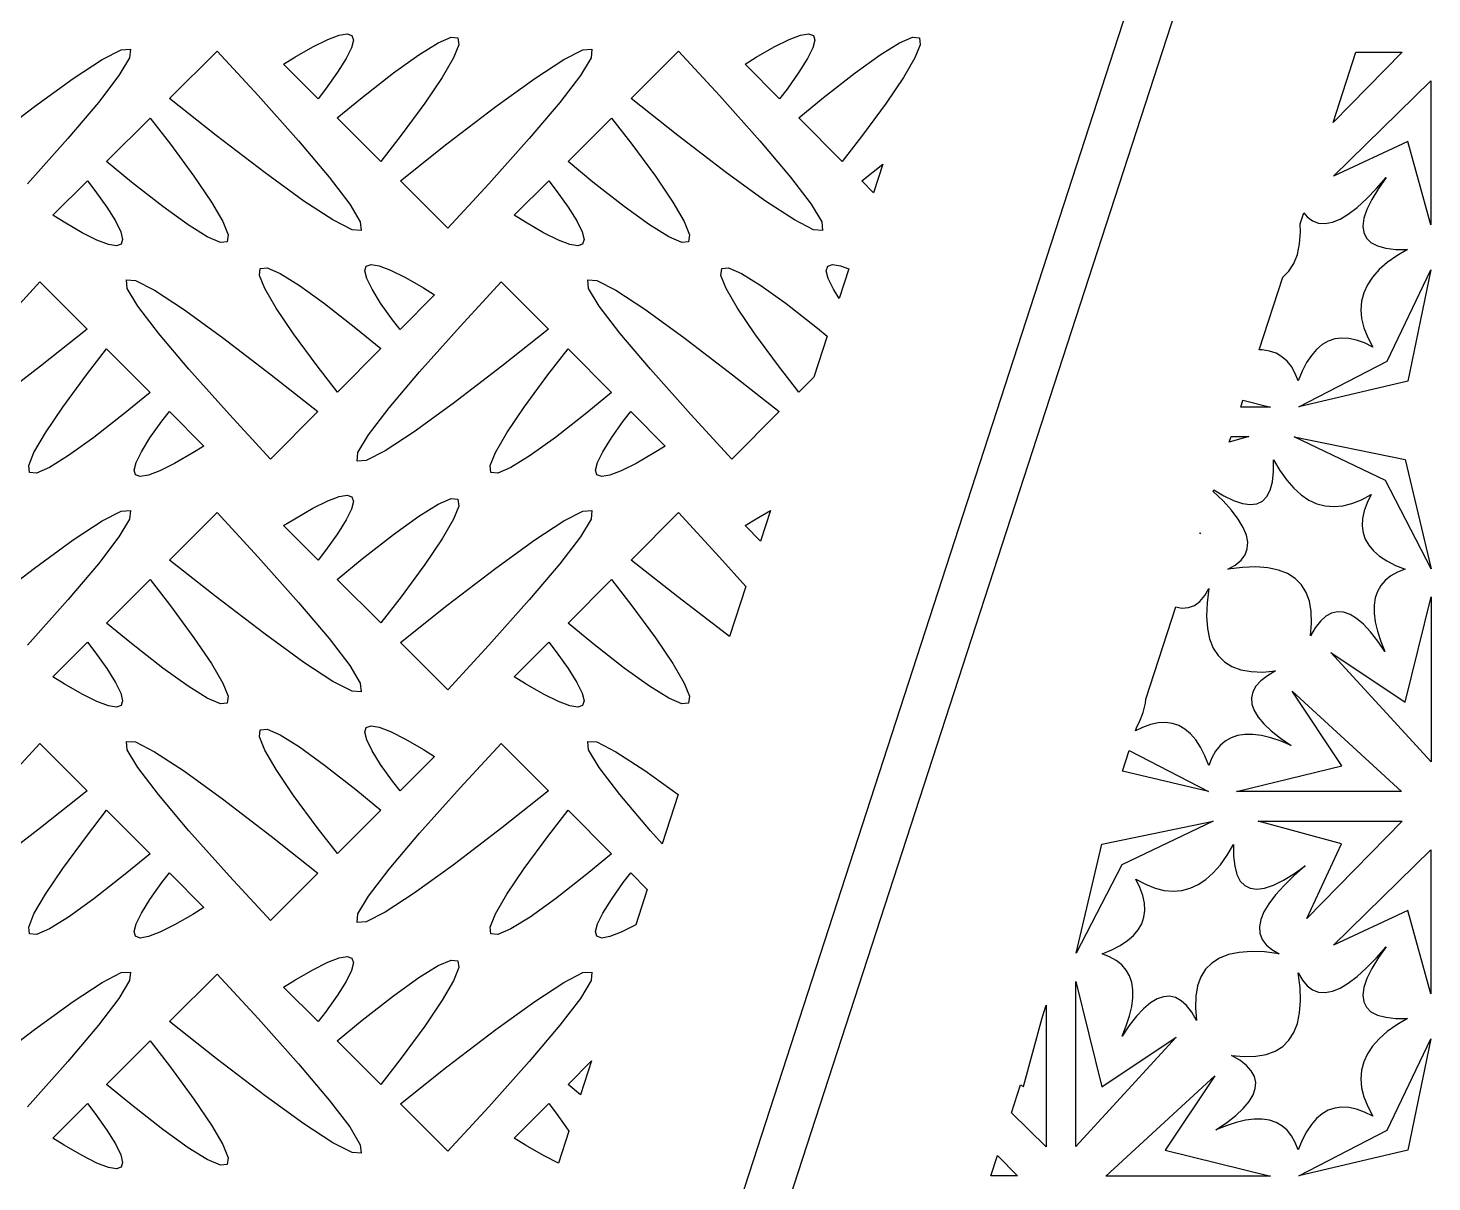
# Model space of a CAD drawing. Header units: metres. Extents: x 20 to 1108, y 20 to 485.
# Drawn here: x 862.5 to 953.8, y 354.4 to 429.4 of the extents above; entities that cross this region are included whole.
import ezdxf

# ---------------------------------------------------------------- set-up
doc = ezdxf.new("R2010")
doc.units = ezdxf.units.M

msp = doc.modelspace()

# ---------------------------------------------------------------- linework, layer by layer
for p, q in [((876.544, 253.826), (951.544, 484.652)), ((954.698, 484.652), (879.698, 253.826)), ((882.744, 428.96), (883.269, 429.048)), ((883.269, 429.048), (883.578, 428.94)), ((912.744, 428.96), (913.269, 429.048)), ((913.269, 429.048), (913.578, 428.94)), ((879.857, 427.517), (881.038, 428.194)), ((881.038, 428.194), (882, 428.676)), ((882, 428.676), (882.744, 428.96)), ((883.546, 428.134), (883.203, 427.434)), ((883.67, 428.635), (883.546, 428.134)), ((883.578, 428.94), (883.67, 428.635)), ((887.929, 427.684), (889.175, 428.459)), ((889.175, 428.459), (890.021, 428.825)), ((890.021, 428.825), (890.471, 428.782)), ((890.524, 428.334), (890.183, 427.476)), ((890.471, 428.782), (890.524, 428.334)), ((909.857, 427.517), (911.038, 428.194)), ((911.038, 428.194), (912, 428.676)), ((912, 428.676), (912.744, 428.96)), ((913.546, 428.134), (913.203, 427.434)), ((913.67, 428.635), (913.546, 428.134)), ((913.578, 428.94), (913.67, 428.635)), ((917.929, 427.684), (919.175, 428.459)), ((919.175, 428.459), (920.021, 428.825)), ((920.021, 428.825), (920.471, 428.782)), ((920.524, 428.334), (920.183, 427.476)), ((920.471, 428.782), (920.524, 428.334)), ((865.459, 426.136), (867.344, 427.368)), ((867.344, 427.368), (868.582, 428.004)), ((869.123, 427.488), (868.43, 426.334)), ((868.582, 428.004), (869.173, 428.042)), ((869.173, 428.042), (869.123, 427.488)), ((871.725, 424.829), (874.808, 427.911)), ((874.808, 427.911), (877.478, 425.02)), ((879.136, 427.065), (879.857, 427.517)), ((883.203, 427.434), (882.644, 426.538)), ((886.286, 426.499), (887.929, 427.684)), ((890.183, 427.476), (889.444, 426.208)), ((895.459, 426.136), (897.344, 427.368)), ((897.344, 427.368), (898.582, 428.004)), ((899.123, 427.488), (898.43, 426.334)), ((898.582, 428.004), (899.173, 428.042)), ((899.173, 428.042), (899.123, 427.488)), ((901.725, 424.829), (904.808, 427.911)), ((904.808, 427.911), (907.478, 425.02)), ((909.136, 427.065), (909.857, 427.517)), ((913.203, 427.434), (912.644, 426.538)), ((916.286, 426.499), (917.929, 427.684)), ((920.183, 427.476), (919.444, 426.208)), ((951.856, 427.853), (947.374, 423.277)), ((947.374, 423.277), (948.86, 427.853)), ((948.86, 427.853), (951.856, 427.853)), ((868.43, 426.334), (867.091, 424.582)), ((881.383, 424.818), (879.136, 427.065)), ((882.644, 426.538), (881.866, 425.444)), ((884.247, 424.905), (886.286, 426.499)), ((898.43, 426.334), (897.091, 424.582)), ((911.383, 424.818), (909.136, 427.065)), ((912.644, 426.538), (911.866, 425.444)), ((914.247, 424.905), (916.286, 426.499)), ((862.93, 424.306), (865.459, 426.136)), ((881.866, 425.444), (881.383, 424.818)), ((889.444, 426.208), (888.308, 424.53)), ((892.93, 424.306), (895.459, 426.136)), ((911.866, 425.444), (911.383, 424.818)), ((919.444, 426.208), (918.308, 424.53)), ((947.396, 419.783), (953.724, 425.984)), ((953.724, 425.984), (953.724, 416.623)), ((867.091, 424.582), (865.106, 422.233)), ((874.757, 422.427), (871.725, 424.829)), ((877.478, 425.02), (880.106, 422.072)), ((882.627, 423.574), (884.247, 424.905)), ((888.308, 424.53), (886.774, 422.444)), ((897.091, 424.582), (895.106, 422.233)), ((904.757, 422.427), (901.725, 424.829)), ((907.478, 425.02), (910.106, 422.072)), ((912.627, 423.574), (914.247, 424.905)), ((918.308, 424.53), (916.774, 422.444)), ((859.757, 421.878), (862.93, 424.306)), ((867.626, 420.731), (870.458, 423.563)), ((870.458, 423.563), (871.774, 421.861)), ((885.458, 420.742), (882.627, 423.574)), ((889.757, 421.878), (892.93, 424.306)), ((897.626, 420.731), (900.458, 423.563)), ((900.458, 423.563), (901.774, 421.861)), ((915.458, 420.742), (912.627, 423.574)), ((865.106, 422.233), (862.478, 419.285)), ((871.774, 421.861), (873.308, 419.775)), ((877.93, 420), (874.757, 422.427)), ((880.106, 422.072), (882.091, 419.723)), ((886.774, 422.444), (885.458, 420.742)), ((886.725, 419.476), (889.757, 421.878)), ((895.106, 422.233), (892.478, 419.285)), ((901.774, 421.861), (903.308, 419.775)), ((907.93, 420), (904.757, 422.427)), ((910.106, 422.072), (912.091, 419.723)), ((916.774, 422.444), (915.458, 420.742)), ((952.24, 422.044), (947.396, 419.783)), ((953.724, 416.623), (952.24, 422.044)), ((869.247, 419.4), (867.626, 420.731)), ((880.459, 418.17), (877.93, 420)), ((899.247, 419.4), (897.626, 420.731)), ((910.459, 418.17), (907.93, 420)), ((916.725, 419.476), (918.104, 420.569)), ((918.104, 420.569), (917.498, 418.702)), ((864.136, 417.24), (866.383, 419.487)), ((866.383, 419.487), (866.866, 418.861)), ((871.286, 417.806), (869.247, 419.4)), ((873.308, 419.775), (874.444, 418.097)), ((882.091, 419.723), (883.43, 417.971)), ((889.808, 416.394), (886.725, 419.476)), ((892.478, 419.285), (889.808, 416.394)), ((894.136, 417.24), (896.383, 419.487)), ((896.383, 419.487), (896.866, 418.861)), ((901.286, 417.806), (899.247, 419.4)), ((903.308, 419.775), (904.444, 418.097)), ((912.091, 419.723), (913.43, 417.971)), ((917.498, 418.702), (916.725, 419.476)), ((949.545, 418.308), (950.192, 418.977)), ((950.314, 418.983), (949.88, 418.267)), ((950.192, 418.977), (950.815, 419.692)), ((950.815, 419.692), (950.314, 418.983)), ((866.866, 418.861), (867.644, 417.767)), ((874.444, 418.097), (875.183, 416.828)), ((882.344, 416.937), (880.459, 418.17)), ((896.866, 418.861), (897.644, 417.767)), ((904.444, 418.097), (905.183, 416.828)), ((912.344, 416.937), (910.459, 418.17)), ((948.935, 417.753), (949.545, 418.308)), ((949.88, 418.267), (949.567, 417.622)), ((864.857, 416.788), (864.136, 417.24)), ((867.644, 417.767), (868.203, 416.871)), ((872.929, 416.622), (871.286, 417.806)), ((883.43, 417.971), (884.123, 416.817)), ((894.857, 416.788), (894.136, 417.24)), ((897.644, 417.767), (898.203, 416.871)), ((902.929, 416.622), (901.286, 417.806)), ((913.43, 417.971), (914.123, 416.817)), ((945.234, 416.693), (945.466, 417.404)), ((945.466, 417.404), (945.688, 417.14)), ((945.688, 417.14), (946.04, 416.877)), ((947.822, 416.996), (948.359, 417.317)), ((948.359, 417.317), (948.935, 417.753)), ((949.567, 417.622), (949.377, 417.049)), ((866.038, 416.111), (864.857, 416.788)), ((868.203, 416.871), (868.546, 416.171)), ((874.175, 415.846), (872.929, 416.622)), ((875.183, 416.828), (875.524, 415.971)), ((883.582, 416.301), (882.344, 416.937)), ((884.173, 416.263), (883.582, 416.301)), ((884.123, 416.817), (884.173, 416.263)), ((896.038, 416.111), (894.857, 416.788)), ((898.203, 416.871), (898.546, 416.171)), ((904.175, 415.846), (902.929, 416.622)), ((905.183, 416.828), (905.524, 415.971)), ((913.582, 416.301), (912.344, 416.937)), ((914.173, 416.263), (913.582, 416.301)), ((914.123, 416.817), (914.173, 416.263)), ((945.252, 416.168), (945.234, 416.693)), ((946.04, 416.877), (946.431, 416.733)), ((946.431, 416.733), (946.857, 416.703)), ((946.857, 416.703), (947.322, 416.791)), ((947.322, 416.791), (947.822, 416.996)), ((949.377, 417.049), (949.307, 416.545)), ((949.307, 416.545), (949.36, 416.113)), ((867, 415.629), (866.038, 416.111)), ((867.744, 415.345), (867, 415.629)), ((868.269, 415.257), (867.744, 415.345)), ((868.578, 415.365), (868.269, 415.257)), ((868.546, 416.171), (868.67, 415.67)), ((868.67, 415.67), (868.578, 415.365)), ((875.021, 415.48), (874.175, 415.846)), ((875.471, 415.523), (875.021, 415.48)), ((875.524, 415.971), (875.471, 415.523)), ((897, 415.629), (896.038, 416.111)), ((897.744, 415.345), (897, 415.629)), ((898.269, 415.257), (897.744, 415.345)), ((898.578, 415.365), (898.269, 415.257)), ((898.546, 416.171), (898.67, 415.67)), ((898.67, 415.67), (898.578, 415.365)), ((905.021, 415.48), (904.175, 415.846)), ((905.471, 415.523), (905.021, 415.48)), ((905.524, 415.971), (905.471, 415.523)), ((945.052, 414.702), (945.196, 415.388)), ((945.196, 415.388), (945.252, 416.168)), ((949.36, 416.113), (949.535, 415.752)), ((949.535, 415.752), (949.832, 415.464)), ((949.832, 415.464), (950.252, 415.246)), ((944.82, 414.11), (945.052, 414.702)), ((950.252, 415.246), (950.791, 415.102)), ((950.791, 415.102), (951.453, 415.026)), ((951.515, 414.611), (950.892, 414.169)), ((951.453, 415.026), (952.218, 415.023)), ((952.218, 415.023), (951.515, 414.611)), ((877.563, 413.334), (877.617, 413.782)), ((877.617, 413.782), (878.066, 413.825)), ((878.066, 413.825), (878.913, 413.459)), ((884.418, 413.635), (884.51, 413.94)), ((884.542, 413.134), (884.418, 413.635)), ((884.51, 413.94), (884.818, 414.048)), ((884.818, 414.048), (885.344, 413.96)), ((885.344, 413.96), (886.088, 413.676)), ((886.088, 413.676), (887.05, 413.194)), ((907.563, 413.334), (907.617, 413.782)), ((907.617, 413.782), (908.066, 413.825)), ((908.066, 413.825), (908.913, 413.459)), ((914.418, 413.635), (914.51, 413.94)), ((914.542, 413.134), (914.418, 413.635)), ((914.51, 413.94), (914.818, 414.048)), ((914.818, 414.048), (915.344, 413.96)), ((915.89, 413.752), (915.264, 411.826)), ((915.344, 413.96), (915.89, 413.752)), ((944.107, 413.224), (944.501, 413.613)), ((944.501, 413.613), (944.82, 414.11)), ((950.364, 413.709), (949.933, 413.229)), ((950.892, 414.169), (950.364, 413.709)), ((950.878, 407.754), (953.717, 413.693)), ((953.717, 413.693), (952.233, 406.464)), ((860.609, 410.02), (863.28, 412.911)), ((863.28, 412.911), (866.363, 409.829)), ((868.965, 412.488), (868.915, 413.042)), ((868.915, 413.042), (869.506, 413.004)), ((869.506, 413.004), (870.744, 412.368)), ((877.905, 412.477), (877.563, 413.334)), ((878.913, 413.459), (880.159, 412.683)), ((880.159, 412.683), (881.802, 411.499)), ((884.885, 412.434), (884.542, 413.134)), ((887.05, 413.194), (888.23, 412.517)), ((890.609, 410.02), (893.28, 412.911)), ((893.28, 412.911), (896.363, 409.829)), ((898.965, 412.488), (898.915, 413.042)), ((898.915, 413.042), (899.506, 413.004)), ((899.506, 413.004), (900.744, 412.368)), ((907.905, 412.477), (907.563, 413.334)), ((908.913, 413.459), (910.159, 412.683)), ((910.159, 412.683), (911.802, 411.499)), ((914.885, 412.434), (914.542, 413.134)), ((942.567, 408.485), (944.107, 413.224)), ((949.598, 412.727), (949.36, 412.205)), ((949.933, 413.229), (949.598, 412.727)), ((869.658, 411.334), (868.965, 412.488)), ((870.744, 412.368), (872.629, 411.135)), ((878.644, 411.208), (877.905, 412.477)), ((885.444, 411.538), (884.885, 412.434)), ((888.952, 412.065), (886.705, 409.818)), ((888.23, 412.517), (888.952, 412.065)), ((899.658, 411.334), (898.965, 412.488)), ((900.744, 412.368), (902.629, 411.135)), ((908.644, 411.208), (907.905, 412.477)), ((915.264, 411.826), (914.885, 412.434)), ((949.22, 411.665), (949.175, 411.105)), ((949.36, 412.205), (949.22, 411.665)), ((870.997, 409.582), (869.658, 411.334)), ((872.629, 411.135), (875.158, 409.305)), ((879.78, 409.53), (878.644, 411.208)), ((881.802, 411.499), (883.841, 409.905)), ((886.222, 410.444), (885.444, 411.538)), ((900.997, 409.582), (899.658, 411.334)), ((902.629, 411.135), (905.158, 409.305)), ((909.78, 409.53), (908.644, 411.208)), ((911.802, 411.499), (913.841, 409.905)), ((949.175, 411.105), (949.227, 410.525)), ((883.841, 409.905), (885.462, 408.574)), ((886.705, 409.818), (886.222, 410.444)), ((887.981, 407.072), (890.609, 410.02)), ((913.841, 409.905), (914.472, 409.388)), ((949.227, 410.525), (949.375, 409.924)), ((949.375, 409.924), (949.619, 409.305)), ((866.363, 409.829), (863.331, 407.427)), ((872.981, 407.233), (870.997, 409.582)), ((875.158, 409.305), (878.331, 406.878)), ((881.313, 407.444), (879.78, 409.53)), ((896.363, 409.829), (893.331, 407.427)), ((902.981, 407.233), (900.997, 409.582)), ((905.158, 409.305), (908.331, 406.878)), ((911.313, 407.444), (909.78, 409.53)), ((914.472, 409.388), (913.603, 406.716)), ((947.059, 409.062), (946.665, 408.835)), ((947.478, 409.203), (947.059, 409.062)), ((947.925, 409.263), (947.478, 409.203)), ((948.397, 409.241), (947.925, 409.263)), ((948.894, 409.133), (948.397, 409.241)), ((949.419, 408.944), (948.894, 409.133)), ((949.953, 408.678), (949.419, 408.944)), ((949.619, 409.305), (949.953, 408.678)), ((866.313, 406.861), (867.63, 408.563)), ((867.63, 408.563), (870.461, 405.731)), ((885.462, 408.574), (882.63, 405.742)), ((896.313, 406.861), (897.63, 408.563)), ((897.63, 408.563), (900.461, 405.731)), ((942.761, 408.485), (942.567, 408.485)), ((943.232, 408.412), (942.761, 408.485)), ((943.66, 408.269), (943.232, 408.412)), ((944.041, 408.05), (943.66, 408.269)), ((944.376, 407.762), (944.041, 408.05)), ((945.958, 408.134), (945.644, 407.661)), ((946.298, 408.526), (945.958, 408.134)), ((946.665, 408.835), (946.298, 408.526)), ((863.331, 407.427), (860.158, 404.999)), ((875.609, 404.285), (872.981, 407.233)), ((882.63, 405.742), (881.313, 407.444)), ((893.331, 407.427), (890.158, 404.999)), ((905.609, 404.285), (902.981, 407.233)), ((912.63, 405.742), (911.313, 407.444)), ((944.664, 407.401), (944.376, 407.762)), ((944.906, 406.967), (944.664, 407.401)), ((945.356, 407.103), (945.098, 406.475)), ((945.136, 404.787), (950.878, 407.754)), ((945.644, 407.661), (945.356, 407.103)), ((864.78, 404.775), (866.313, 406.861)), ((878.331, 406.878), (881.363, 404.476)), ((885.998, 404.724), (887.981, 407.072)), ((894.78, 404.775), (896.313, 406.861)), ((908.331, 406.878), (911.363, 404.476)), ((913.603, 406.716), (912.63, 405.742)), ((945.098, 406.475), (944.906, 406.967)), ((952.233, 406.464), (945.136, 404.787)), ((870.461, 405.731), (868.841, 404.4)), ((900.461, 405.731), (898.841, 404.4)), ((863.644, 403.098), (864.78, 404.775)), ((868.841, 404.4), (866.802, 402.806)), ((871.222, 403.861), (871.705, 404.487)), ((871.705, 404.487), (873.952, 402.24)), ((881.363, 404.476), (878.28, 401.394)), ((884.658, 402.971), (885.998, 404.724)), ((890.158, 404.999), (887.629, 403.169)), ((893.644, 403.098), (894.78, 404.775)), ((898.841, 404.4), (896.802, 402.806)), ((901.222, 403.861), (901.705, 404.487)), ((901.705, 404.487), (903.952, 402.24)), ((911.363, 404.476), (908.28, 401.394)), ((941.363, 404.778), (941.506, 405.219)), ((943.303, 404.778), (941.363, 404.778)), ((941.506, 405.219), (943.303, 404.778)), ((870.444, 402.768), (871.222, 403.861)), ((878.28, 401.394), (875.609, 404.285)), ((900.444, 402.768), (901.222, 403.861)), ((908.28, 401.394), (905.609, 404.285)), ((862.905, 401.829), (863.644, 403.098)), ((866.802, 402.806), (865.159, 401.621)), ((869.885, 401.871), (870.444, 402.768)), ((883.965, 401.817), (884.658, 402.971)), ((887.629, 403.169), (885.744, 401.937)), ((892.905, 401.829), (893.644, 403.098)), ((896.802, 402.806), (895.159, 401.621)), ((899.885, 401.871), (900.444, 402.768)), ((941.901, 402.853), (940.624, 402.502)), ((940.624, 402.502), (940.737, 402.853)), ((940.737, 402.853), (941.901, 402.853)), ((950.77, 400.006), (944.833, 402.845)), ((944.833, 402.845), (952.06, 401.361)), ((862.563, 400.971), (862.905, 401.829)), ((865.159, 401.621), (863.913, 400.846)), ((869.542, 401.171), (869.885, 401.871)), ((873.23, 401.788), (872.05, 401.111)), ((873.952, 402.24), (873.23, 401.788)), ((883.915, 401.263), (883.965, 401.817)), ((885.744, 401.937), (884.506, 401.301)), ((892.563, 400.971), (892.905, 401.829)), ((895.159, 401.621), (893.913, 400.846)), ((899.542, 401.171), (899.885, 401.871)), ((903.23, 401.788), (902.05, 401.111)), ((903.952, 402.24), (903.23, 401.788)), ((862.617, 400.523), (862.563, 400.971)), ((863.913, 400.846), (863.066, 400.48)), ((869.418, 400.67), (869.542, 401.171)), ((872.05, 401.111), (871.088, 400.629)), ((884.506, 401.301), (883.915, 401.263)), ((892.617, 400.523), (892.563, 400.971)), ((893.913, 400.846), (893.066, 400.48)), ((899.418, 400.67), (899.542, 401.171)), ((902.05, 401.111), (901.088, 400.629)), ((943.499, 400.581), (943.502, 401.346)), ((943.502, 401.346), (943.913, 400.643)), ((952.06, 401.361), (953.737, 394.263)), ((863.066, 400.48), (862.617, 400.523)), ((869.51, 400.365), (869.418, 400.67)), ((869.818, 400.257), (869.51, 400.365)), ((870.344, 400.345), (869.818, 400.257)), ((871.088, 400.629), (870.344, 400.345)), ((893.066, 400.48), (892.617, 400.523)), ((899.51, 400.365), (899.418, 400.67)), ((899.818, 400.257), (899.51, 400.365)), ((900.344, 400.345), (899.818, 400.257)), ((901.088, 400.629), (900.344, 400.345)), ((943.278, 399.38), (943.424, 399.919)), ((943.424, 399.919), (943.499, 400.581)), ((943.913, 400.643), (944.356, 400.02)), ((944.356, 400.02), (944.815, 399.492)), ((953.737, 394.263), (950.77, 400.006)), ((882, 398.676), (882.744, 398.96)), ((882.744, 398.96), (883.269, 399.048)), ((883.269, 399.048), (883.578, 398.94)), ((883.578, 398.94), (883.67, 398.635)), ((939.58, 399.289), (939.615, 399.399)), ((940.218, 398.672), (939.58, 399.289)), ((939.615, 399.399), (940.258, 399.007)), ((940.258, 399.007), (940.902, 398.695)), ((942.772, 398.663), (943.061, 398.96)), ((943.061, 398.96), (943.278, 399.38)), ((944.815, 399.492), (945.297, 399.062)), ((945.297, 399.062), (945.798, 398.727)), ((949.22, 398.747), (949.846, 399.081)), ((949.846, 399.081), (949.58, 398.546)), ((867.344, 397.368), (868.582, 398.004)), ((868.582, 398.004), (869.173, 398.042)), ((869.173, 398.042), (869.123, 397.488)), ((879.857, 397.517), (881.038, 398.194)), ((881.038, 398.194), (882, 398.676)), ((883.546, 398.134), (883.203, 397.434)), ((883.67, 398.635), (883.546, 398.134)), ((887.929, 397.684), (889.175, 398.459)), ((889.175, 398.459), (890.021, 398.825)), ((890.021, 398.825), (890.471, 398.782)), ((890.524, 398.334), (890.183, 397.476)), ((890.471, 398.782), (890.524, 398.334)), ((897.344, 397.368), (898.582, 398.004)), ((898.582, 398.004), (899.173, 398.042)), ((899.173, 398.042), (899.123, 397.488)), ((909.857, 397.517), (910.788, 398.051)), ((910.788, 398.051), (910.141, 396.06)), ((940.771, 398.063), (940.218, 398.672)), ((941.208, 397.487), (940.771, 398.063)), ((940.902, 398.695), (941.476, 398.504)), ((941.476, 398.504), (941.98, 398.435)), ((941.98, 398.435), (942.411, 398.488)), ((942.411, 398.488), (942.772, 398.663)), ((945.798, 398.727), (946.319, 398.488)), ((946.319, 398.488), (946.859, 398.348)), ((946.859, 398.348), (947.42, 398.302)), ((947.42, 398.302), (948, 398.355)), ((948, 398.355), (948.6, 398.503)), ((948.6, 398.503), (949.22, 398.747)), ((949.392, 398.023), (949.283, 397.525)), ((949.58, 398.546), (949.392, 398.023)), ((865.459, 396.136), (867.344, 397.368)), ((869.123, 397.488), (868.43, 396.334)), ((871.725, 394.829), (874.808, 397.911)), ((874.808, 397.911), (877.478, 395.02)), ((879.136, 397.065), (879.857, 397.517)), ((881.383, 394.818), (879.136, 397.065)), ((883.203, 397.434), (882.644, 396.538)), ((886.286, 396.499), (887.929, 397.684)), ((890.183, 397.476), (889.444, 396.208)), ((895.459, 396.136), (897.344, 397.368)), ((899.123, 397.488), (898.43, 396.334)), ((901.725, 394.829), (904.808, 397.911)), ((904.808, 397.911), (907.478, 395.02)), ((909.136, 397.065), (909.857, 397.517)), ((910.141, 396.06), (909.136, 397.065)), ((941.528, 396.95), (941.208, 397.487)), ((949.283, 397.525), (949.261, 397.053)), ((949.261, 397.053), (949.321, 396.607)), ((868.43, 396.334), (867.091, 394.582)), ((882.644, 396.538), (881.866, 395.444)), ((884.247, 394.905), (886.286, 396.499)), ((889.444, 396.208), (888.308, 394.53)), ((898.43, 396.334), (897.091, 394.582)), ((938.696, 396.569), (938.706, 396.601)), ((938.741, 396.524), (938.696, 396.569)), ((938.706, 396.601), (938.741, 396.524)), ((941.732, 396.45), (941.528, 396.95)), ((941.821, 395.985), (941.732, 396.45)), ((949.321, 396.607), (949.463, 396.188)), ((949.463, 396.188), (949.689, 395.793)), ((862.93, 394.306), (865.459, 396.136)), ((881.866, 395.444), (881.383, 394.818)), ((892.93, 394.306), (895.459, 396.136)), ((941.648, 395.168), (941.792, 395.56)), ((941.792, 395.56), (941.821, 395.985)), ((949.689, 395.793), (949.998, 395.426)), ((949.998, 395.426), (950.39, 395.086)), ((867.091, 394.582), (865.106, 392.233)), ((874.757, 392.427), (871.725, 394.829)), ((877.478, 395.02), (880.106, 392.072)), ((882.627, 393.574), (884.247, 394.905)), ((888.308, 394.53), (886.774, 392.444)), ((897.091, 394.582), (895.106, 392.233)), ((904.757, 392.427), (901.725, 394.829)), ((907.478, 395.02), (909.183, 393.11)), ((940.536, 394.234), (941.008, 394.5)), ((941.481, 394.351), (940.536, 394.234)), ((941.008, 394.5), (941.386, 394.816)), ((941.386, 394.816), (941.648, 395.168)), ((942.356, 394.38), (941.481, 394.351)), ((943.137, 394.324), (942.356, 394.38)), ((943.822, 394.179), (943.137, 394.324)), ((950.39, 395.086), (950.863, 394.772)), ((950.863, 394.772), (951.422, 394.484)), ((951.422, 394.484), (952.05, 394.226)), ((859.757, 391.878), (862.93, 394.306)), ((867.626, 390.731), (870.458, 393.563)), ((870.458, 393.563), (871.774, 391.861)), ((885.458, 390.742), (882.627, 393.574)), ((889.757, 391.878), (892.93, 394.306)), ((897.626, 390.731), (900.458, 393.563)), ((900.458, 393.563), (901.774, 391.861)), ((944.414, 393.948), (943.822, 394.179)), ((944.911, 393.629), (944.414, 393.948)), ((945.314, 393.223), (944.911, 393.629)), ((950.763, 393.503), (950.474, 393.168)), ((951.125, 393.792), (950.763, 393.503)), ((951.558, 394.034), (951.125, 393.792)), ((952.05, 394.226), (951.558, 394.034)), ((909.183, 393.11), (908.126, 389.859)), ((938.709, 392.14), (939.024, 392.517)), ((939.024, 392.517), (939.291, 392.987)), ((939.291, 392.987), (939.175, 392.045)), ((945.621, 392.729), (945.314, 393.223)), ((945.834, 392.147), (945.621, 392.729)), ((950.257, 392.788), (950.112, 392.361)), ((950.474, 393.168), (950.257, 392.788)), ((865.106, 392.233), (862.478, 389.285)), ((871.774, 391.861), (873.308, 389.775)), ((877.93, 390), (874.757, 392.427)), ((880.106, 392.072), (882.091, 389.723)), ((886.774, 392.444), (885.458, 390.742)), ((886.725, 389.476), (889.757, 391.878)), ((895.106, 392.233), (892.478, 389.285)), ((901.774, 391.861), (903.308, 389.775)), ((907.93, 390), (904.757, 392.427)), ((935.194, 385.791), (937.14, 391.779)), ((937.14, 391.779), (937.539, 391.703)), ((937.539, 391.703), (937.966, 391.733)), ((937.966, 391.733), (938.356, 391.877)), ((938.356, 391.877), (938.709, 392.14)), ((939.175, 392.045), (939.145, 391.169)), ((945.952, 391.477), (945.834, 392.147)), ((950.04, 391.888), (950.039, 391.37)), ((950.112, 392.361), (950.04, 391.888)), ((952.066, 385.585), (953.746, 392.432)), ((953.746, 392.432), (953.746, 381.712)), ((869.247, 389.4), (867.626, 390.731)), ((899.247, 389.4), (897.626, 390.731)), ((939.145, 391.169), (939.2, 390.388)), ((945.906, 389.9), (945.975, 390.719)), ((945.975, 390.719), (945.952, 391.477)), ((946.553, 390.861), (946.216, 390.428)), ((946.905, 391.179), (946.553, 390.861)), ((947.274, 391.382), (946.905, 391.179)), ((947.658, 391.469), (947.274, 391.382)), ((948.057, 391.44), (947.658, 391.469)), ((948.472, 391.295), (948.057, 391.44)), ((948.901, 391.035), (948.472, 391.295)), ((949.347, 390.659), (948.901, 391.035)), ((950.039, 391.37), (950.111, 390.805)), ((950.111, 390.805), (950.257, 390.195)), ((873.308, 389.775), (874.444, 388.097)), ((880.459, 388.17), (877.93, 390)), ((903.308, 389.775), (904.444, 388.097)), ((908.126, 389.859), (907.93, 390)), ((939.2, 390.388), (939.345, 389.702)), ((946.216, 390.428), (945.906, 389.9)), ((949.806, 390.169), (949.347, 390.659)), ((950.28, 389.563), (949.806, 390.169)), ((950.257, 390.195), (950.473, 389.539)), ((864.136, 387.24), (866.383, 389.487)), ((866.383, 389.487), (866.866, 388.861)), ((866.866, 388.861), (867.644, 387.767)), ((871.286, 387.806), (869.247, 389.4)), ((882.091, 389.723), (883.43, 387.971)), ((889.808, 386.394), (886.725, 389.476)), ((892.478, 389.285), (889.808, 386.394)), ((894.136, 387.24), (896.383, 389.487)), ((896.383, 389.487), (896.866, 388.861)), ((896.866, 388.861), (897.644, 387.767)), ((901.286, 387.806), (899.247, 389.4)), ((939.345, 389.702), (939.576, 389.11)), ((939.576, 389.11), (939.896, 388.613)), ((950.744, 388.879), (950.28, 389.563)), ((950.473, 389.539), (950.744, 388.879)), ((874.444, 388.097), (875.183, 386.828)), ((882.344, 386.937), (880.459, 388.17)), ((883.43, 387.971), (884.123, 386.817)), ((904.444, 388.097), (905.183, 386.828)), ((939.896, 388.613), (940.303, 388.21)), ((940.303, 388.21), (940.797, 387.903)), ((947.228, 388.812), (952.066, 385.585)), ((953.746, 381.712), (947.228, 388.812)), ((864.857, 386.788), (864.136, 387.24)), ((867.644, 387.767), (868.203, 386.871)), ((872.929, 386.622), (871.286, 387.806)), ((894.857, 386.788), (894.136, 387.24)), ((897.644, 387.767), (898.203, 386.871)), ((902.929, 386.622), (901.286, 387.806)), ((940.797, 387.903), (941.378, 387.692)), ((941.378, 387.692), (942.048, 387.573)), ((942.048, 387.573), (942.804, 387.549)), ((943.097, 387.31), (942.664, 386.973)), ((942.804, 387.549), (943.624, 387.618)), ((943.624, 387.618), (943.097, 387.31)), ((866.038, 386.111), (864.857, 386.788)), ((867, 385.629), (866.038, 386.111)), ((868.203, 386.871), (868.546, 386.171)), ((868.546, 386.171), (868.67, 385.67)), ((874.175, 385.846), (872.929, 386.622)), ((875.183, 386.828), (875.524, 385.971)), ((883.582, 386.301), (882.344, 386.937)), ((884.173, 386.263), (883.582, 386.301)), ((884.123, 386.817), (884.173, 386.263)), ((896.038, 386.111), (894.857, 386.788)), ((897, 385.629), (896.038, 386.111)), ((898.203, 386.871), (898.546, 386.171)), ((898.546, 386.171), (898.67, 385.67)), ((904.175, 385.846), (902.929, 386.622)), ((905.183, 386.828), (905.524, 385.971)), ((942.143, 386.25), (942.056, 385.866)), ((942.346, 386.619), (942.143, 386.25)), ((942.664, 386.973), (942.346, 386.619)), ((947.939, 381.457), (944.713, 386.297)), ((944.713, 386.297), (951.813, 379.778)), ((867.744, 385.345), (867, 385.629)), ((868.269, 385.257), (867.744, 385.345)), ((868.578, 385.365), (868.269, 385.257)), ((868.67, 385.67), (868.578, 385.365)), ((875.021, 385.48), (874.175, 385.846)), ((875.471, 385.523), (875.021, 385.48)), ((875.524, 385.971), (875.471, 385.523)), ((897.744, 385.345), (897, 385.629)), ((898.269, 385.257), (897.744, 385.345)), ((898.578, 385.365), (898.269, 385.257)), ((898.67, 385.67), (898.578, 385.365)), ((905.021, 385.48), (904.175, 385.846)), ((905.471, 385.523), (905.021, 385.48)), ((905.524, 385.971), (905.471, 385.523)), ((935.022, 384.924), (935.17, 385.525)), ((935.17, 385.525), (935.194, 385.791)), ((942.056, 385.866), (942.085, 385.467)), ((942.085, 385.467), (942.23, 385.052)), ((934.607, 383.986), (934.777, 384.304)), ((934.777, 384.304), (935.022, 384.924)), ((942.23, 385.052), (942.489, 384.623)), ((942.489, 384.623), (942.864, 384.179)), ((877.563, 383.334), (877.617, 383.782)), ((877.617, 383.782), (878.066, 383.824)), ((878.066, 383.824), (878.913, 383.458)), ((878.913, 383.458), (880.159, 382.684)), ((884.418, 383.636), (884.51, 383.94)), ((884.542, 383.135), (884.418, 383.636)), ((884.51, 383.94), (884.818, 384.049)), ((884.818, 384.049), (885.344, 383.96)), ((885.344, 383.96), (886.088, 383.677)), ((886.088, 383.677), (887.05, 383.194)), ((934.52, 383.716), (934.607, 383.986)), ((934.979, 383.944), (934.52, 383.716)), ((935.504, 384.133), (934.979, 383.944)), ((936, 384.241), (935.504, 384.133)), ((936.472, 384.263), (936, 384.241)), ((936.919, 384.203), (936.472, 384.263)), ((937.338, 384.062), (936.919, 384.203)), ((937.731, 383.835), (937.338, 384.062)), ((938.099, 383.526), (937.731, 383.835)), ((938.439, 383.134), (938.099, 383.526)), ((941.164, 383.413), (940.736, 383.269)), ((941.637, 383.485), (941.164, 383.413)), ((942.154, 383.485), (941.637, 383.485)), ((942.72, 383.412), (942.154, 383.485)), ((943.33, 383.269), (942.72, 383.412)), ((942.864, 384.179), (943.355, 383.719)), ((943.355, 383.719), (943.962, 383.244)), ((860.609, 380.02), (863.28, 382.911)), ((863.28, 382.911), (866.363, 379.829)), ((868.965, 382.488), (868.915, 383.042)), ((868.915, 383.042), (869.506, 383.003)), ((869.658, 381.334), (868.965, 382.488)), ((869.506, 383.003), (870.744, 382.368)), ((877.905, 382.477), (877.563, 383.334)), ((878.644, 381.207), (877.905, 382.477)), ((880.159, 382.684), (881.802, 381.498)), ((884.885, 382.435), (884.542, 383.135)), ((887.05, 383.194), (888.23, 382.517)), ((888.23, 382.517), (888.952, 382.065)), ((890.609, 380.02), (893.28, 382.911)), ((893.28, 382.911), (896.363, 379.829)), ((898.965, 382.488), (898.915, 383.042)), ((898.915, 383.042), (899.506, 383.003)), ((899.658, 381.334), (898.965, 382.488)), ((899.506, 383.003), (900.744, 382.368)), ((933.672, 381.109), (934.108, 382.45)), ((934.108, 382.45), (939.261, 379.787)), ((938.754, 382.66), (938.439, 383.134)), ((939.041, 382.102), (938.754, 382.66)), ((940.021, 382.762), (939.733, 382.401)), ((940.356, 383.05), (940.021, 382.762)), ((940.736, 383.269), (940.356, 383.05)), ((943.985, 383.051), (943.33, 383.269)), ((943.962, 383.244), (944.645, 382.78)), ((944.645, 382.78), (943.985, 383.051)), ((870.744, 382.368), (872.629, 381.136)), ((885.444, 381.537), (884.885, 382.435)), ((886.222, 380.444), (885.444, 381.537)), ((888.952, 382.065), (886.705, 379.818)), ((900.744, 382.368), (902.629, 381.136)), ((939.299, 381.475), (939.041, 382.102)), ((939.49, 381.968), (939.299, 381.475)), ((939.733, 382.401), (939.49, 381.968)), ((870.997, 379.581), (869.658, 381.334)), ((872.629, 381.136), (875.158, 379.305)), ((879.78, 379.53), (878.644, 381.207)), ((881.802, 381.498), (883.841, 379.905)), ((900.997, 379.581), (899.658, 381.334)), ((902.629, 381.136), (904.785, 379.575)), ((939.261, 379.787), (933.672, 381.109)), ((941.094, 379.778), (947.939, 381.457)), ((866.363, 379.829), (863.331, 377.428)), ((883.841, 379.905), (885.462, 378.574)), ((886.705, 379.818), (886.222, 380.444)), ((887.981, 377.072), (890.609, 380.02)), ((896.363, 379.829), (893.331, 377.428)), ((951.813, 379.778), (941.094, 379.778)), ((872.981, 377.233), (870.997, 379.581)), ((875.158, 379.305), (878.331, 376.877)), ((881.313, 377.444), (879.78, 379.53)), ((902.981, 377.233), (900.997, 379.581)), ((904.785, 379.575), (903.745, 376.375)), ((866.313, 376.861), (867.63, 378.563)), ((867.63, 378.563), (870.461, 375.732)), ((885.462, 378.574), (882.63, 375.742)), ((896.313, 376.861), (897.63, 378.563)), ((897.63, 378.563), (900.461, 375.732)), ((863.331, 377.428), (860.158, 374.999)), ((875.609, 374.285), (872.981, 377.233)), ((882.63, 375.742), (881.313, 377.444)), ((885.998, 374.724), (887.981, 377.072)), ((893.331, 377.428), (890.158, 374.999)), ((903.745, 376.375), (902.981, 377.233)), ((932.337, 376.361), (939.564, 377.845)), ((939.564, 377.845), (933.627, 375.006)), ((947.916, 376.368), (942.495, 377.853)), ((942.495, 377.853), (951.856, 377.853)), ((951.856, 377.853), (945.655, 371.524)), ((864.78, 374.775), (866.313, 376.861)), ((878.331, 376.877), (881.363, 374.476)), ((894.78, 374.775), (896.313, 376.861)), ((930.659, 369.263), (932.337, 376.361)), ((940.482, 375.642), (940.895, 376.346)), ((940.895, 376.346), (940.898, 375.582)), ((945.655, 371.524), (947.916, 376.368)), ((870.461, 375.732), (868.841, 374.4)), ((900.461, 375.732), (898.841, 374.4)), ((940.041, 375.02), (940.482, 375.642)), ((940.898, 375.582), (940.973, 374.92)), ((947.396, 369.783), (953.724, 375.984)), ((953.724, 375.984), (953.724, 366.623)), ((863.644, 373.099), (864.78, 374.775)), ((868.841, 374.4), (866.802, 372.807)), ((871.222, 373.861), (871.705, 374.487)), ((871.705, 374.487), (873.952, 372.24)), ((878.28, 371.394), (875.609, 374.285)), ((881.363, 374.476), (878.28, 371.394)), ((884.658, 372.971), (885.998, 374.724)), ((890.158, 374.999), (887.629, 373.169)), ((893.644, 373.099), (894.78, 374.775)), ((898.841, 374.4), (896.802, 372.807)), ((901.222, 373.861), (901.705, 374.487)), ((901.705, 374.487), (902.782, 373.41)), ((933.627, 375.006), (930.659, 369.263)), ((939.1, 374.062), (939.581, 374.491)), ((939.581, 374.491), (940.041, 375.02)), ((940.973, 374.92), (941.118, 374.38)), ((941.118, 374.38), (941.336, 373.96)), ((944.139, 374.007), (944.854, 374.442)), ((944.85, 374.321), (944.18, 373.673)), ((945.562, 374.943), (944.85, 374.321)), ((944.854, 374.442), (945.562, 374.943)), ((870.444, 372.768), (871.222, 373.861)), ((900.444, 372.768), (901.222, 373.861)), ((902.782, 373.41), (902.031, 371.102)), ((934.816, 373.546), (934.551, 374.081)), ((934.551, 374.081), (935.176, 373.747)), ((935.005, 373.022), (934.816, 373.546)), ((935.176, 373.747), (935.797, 373.503)), ((935.797, 373.503), (936.397, 373.355)), ((936.397, 373.355), (936.977, 373.302)), ((936.977, 373.302), (937.537, 373.348)), ((937.537, 373.348), (938.078, 373.488)), ((938.078, 373.488), (938.599, 373.727)), ((938.599, 373.727), (939.1, 374.062)), ((941.336, 373.96), (941.625, 373.663)), ((941.625, 373.663), (941.985, 373.488)), ((941.985, 373.488), (942.417, 373.435)), ((942.417, 373.435), (942.92, 373.504)), ((942.92, 373.504), (943.494, 373.695)), ((943.494, 373.695), (944.139, 374.007)), ((944.18, 373.673), (943.626, 373.063)), ((862.905, 371.829), (863.644, 373.099)), ((866.802, 372.807), (865.159, 371.621)), ((869.885, 371.87), (870.444, 372.768)), ((883.965, 371.817), (884.658, 372.971)), ((887.629, 373.169), (885.744, 371.937)), ((892.905, 371.829), (893.644, 373.099)), ((896.802, 372.807), (895.159, 371.621)), ((899.885, 371.87), (900.444, 372.768)), ((935.113, 372.525), (935.005, 373.022)), ((935.136, 372.053), (935.113, 372.525)), ((943.189, 372.488), (942.868, 371.95)), ((943.626, 373.063), (943.189, 372.488)), ((862.563, 370.971), (862.905, 371.829)), ((865.159, 371.621), (863.913, 370.847)), ((869.542, 371.171), (869.885, 371.87)), ((873.23, 371.788), (872.05, 371.111)), ((873.952, 372.24), (873.23, 371.788)), ((883.915, 371.263), (883.965, 371.817)), ((885.744, 371.937), (884.506, 371.302)), ((892.563, 370.971), (892.905, 371.829)), ((895.159, 371.621), (893.913, 370.847)), ((899.542, 371.171), (899.885, 371.87)), ((934.934, 371.188), (935.075, 371.607)), ((935.075, 371.607), (935.136, 372.053)), ((942.868, 371.95), (942.664, 371.45)), ((952.24, 372.044), (947.396, 369.783)), ((953.724, 366.623), (952.24, 372.044)), ((862.617, 370.523), (862.563, 370.971)), ((863.913, 370.847), (863.066, 370.481)), ((869.418, 370.669), (869.542, 371.171)), ((869.51, 370.365), (869.418, 370.669)), ((871.088, 370.628), (870.344, 370.345)), ((872.05, 371.111), (871.088, 370.628)), ((884.506, 371.302), (883.915, 371.263)), ((892.617, 370.523), (892.563, 370.971)), ((893.913, 370.847), (893.066, 370.481)), ((899.418, 370.669), (899.542, 371.171)), ((899.51, 370.365), (899.418, 370.669)), ((901.088, 370.628), (900.344, 370.345)), ((902.031, 371.102), (901.088, 370.628)), ((934.398, 370.426), (934.707, 370.793)), ((934.707, 370.793), (934.934, 371.188)), ((942.664, 371.45), (942.575, 370.985)), ((942.575, 370.985), (942.605, 370.56)), ((863.066, 370.481), (862.617, 370.523)), ((869.818, 370.256), (869.51, 370.365)), ((870.344, 370.345), (869.818, 370.256)), ((893.066, 370.481), (892.617, 370.523)), ((899.818, 370.256), (899.51, 370.365)), ((900.344, 370.345), (899.818, 370.256)), ((932.974, 369.484), (933.532, 369.772)), ((933.532, 369.772), (934.007, 370.086)), ((934.007, 370.086), (934.398, 370.426)), ((942.605, 370.56), (942.749, 370.168)), ((942.749, 370.168), (943.011, 369.816)), ((943.011, 369.816), (943.389, 369.5)), ((950.192, 368.977), (950.815, 369.692)), ((950.815, 369.692), (950.314, 368.983)), ((882, 368.677), (882.744, 368.96)), ((882.744, 368.96), (883.269, 369.049)), ((883.269, 369.049), (883.578, 368.94)), ((883.578, 368.94), (883.67, 368.636)), ((889.175, 368.458), (890.021, 368.824)), ((890.021, 368.824), (890.471, 368.782)), ((890.471, 368.782), (890.524, 368.334)), ((932.347, 369.226), (932.974, 369.484)), ((932.84, 369.034), (932.347, 369.226)), ((933.273, 368.791), (932.84, 369.034)), ((933.634, 368.503), (933.273, 368.791)), ((939.982, 368.948), (939.485, 368.629)), ((940.575, 369.179), (939.982, 368.948)), ((941.261, 369.324), (940.575, 369.179)), ((942.041, 369.38), (941.261, 369.324)), ((942.917, 369.351), (942.041, 369.38)), ((943.859, 369.234), (942.917, 369.351)), ((943.389, 369.5), (943.859, 369.234)), ((949.545, 368.308), (950.192, 368.977)), ((950.314, 368.983), (949.88, 368.267)), ((867.344, 367.368), (868.582, 368.003)), ((868.582, 368.003), (869.173, 368.042)), ((869.173, 368.042), (869.123, 367.488)), ((871.725, 364.829), (874.808, 367.911)), ((874.808, 367.911), (877.478, 365.02)), ((879.857, 367.517), (881.038, 368.194)), ((881.038, 368.194), (882, 368.677)), ((883.546, 368.135), (883.203, 367.435)), ((883.67, 368.636), (883.546, 368.135)), ((887.929, 367.684), (889.175, 368.458)), ((890.524, 368.334), (890.183, 367.476)), ((897.344, 367.368), (898.582, 368.003)), ((898.582, 368.003), (899.173, 368.042)), ((899.173, 368.042), (899.123, 367.488)), ((933.923, 368.168), (933.634, 368.503)), ((934.14, 367.788), (933.923, 368.168)), ((939.082, 368.223), (938.775, 367.729)), ((939.485, 368.629), (939.082, 368.223)), ((945.222, 367.044), (945.106, 367.988)), ((945.106, 367.988), (945.372, 367.517)), ((948.935, 367.753), (949.545, 368.308)), ((949.88, 368.267), (949.567, 367.622)), ((865.459, 366.136), (867.344, 367.368)), ((869.123, 367.488), (868.43, 366.334)), ((879.136, 367.065), (879.857, 367.517)), ((881.383, 364.818), (879.136, 367.065)), ((883.203, 367.435), (882.644, 366.537)), ((886.286, 366.498), (887.929, 367.684)), ((890.183, 367.476), (889.444, 366.207)), ((895.459, 366.136), (897.344, 367.368)), ((899.123, 367.488), (898.43, 366.334)), ((930.65, 367.432), (932.33, 360.585)), ((930.65, 356.712), (930.65, 367.432)), ((934.285, 367.36), (934.14, 367.788)), ((934.357, 366.888), (934.285, 367.36)), ((938.563, 367.147), (938.445, 366.477)), ((938.775, 367.729), (938.563, 367.147)), ((945.252, 366.168), (945.222, 367.044)), ((945.372, 367.517), (945.688, 367.14)), ((945.688, 367.14), (946.04, 366.877)), ((947.322, 366.791), (947.822, 366.996)), ((947.822, 366.996), (948.359, 367.317)), ((948.359, 367.317), (948.935, 367.753)), ((949.377, 367.049), (949.307, 366.545)), ((949.567, 367.622), (949.377, 367.049)), ((862.93, 364.306), (865.459, 366.136)), ((868.43, 366.334), (867.091, 364.581)), ((882.644, 366.537), (881.866, 365.444)), ((884.247, 364.905), (886.286, 366.498)), ((889.444, 366.207), (888.308, 364.53)), ((892.93, 364.306), (895.459, 366.136)), ((898.43, 366.334), (897.091, 364.581)), ((934.284, 365.804), (934.357, 366.369)), ((934.357, 366.369), (934.357, 366.888)), ((935.495, 366.035), (935.051, 365.66)), ((935.925, 366.295), (935.495, 366.035)), ((936.34, 366.44), (935.925, 366.295)), ((936.738, 366.469), (936.34, 366.44)), ((937.122, 366.382), (936.738, 366.469)), ((937.491, 366.179), (937.122, 366.382)), ((937.844, 365.861), (937.491, 366.179)), ((938.445, 366.477), (938.422, 365.72)), ((945.196, 365.388), (945.252, 366.168)), ((946.04, 366.877), (946.431, 366.733)), ((946.431, 366.733), (946.857, 366.703)), ((946.857, 366.703), (947.322, 366.791)), ((949.307, 366.545), (949.36, 366.113)), ((949.36, 366.113), (949.535, 365.752)), ((881.866, 365.444), (881.383, 364.818)), ((928.463, 365.075), (928.724, 365.879)), ((928.724, 365.879), (928.724, 356.669)), ((933.924, 364.539), (934.14, 365.195)), ((934.591, 365.169), (934.116, 364.563)), ((934.14, 365.195), (934.284, 365.804)), ((935.051, 365.66), (934.591, 365.169)), ((938.182, 365.427), (937.844, 365.861)), ((938.49, 364.901), (938.182, 365.427)), ((938.422, 365.72), (938.49, 364.901)), ((945.052, 364.702), (945.196, 365.388)), ((949.535, 365.752), (949.832, 365.464)), ((949.832, 365.464), (950.252, 365.246)), ((950.252, 365.246), (950.791, 365.102)), ((859.757, 361.877), (862.93, 364.306)), ((867.091, 364.581), (865.106, 362.233)), ((874.757, 362.428), (871.725, 364.829)), ((877.478, 365.02), (880.106, 362.072)), ((882.627, 363.573), (884.247, 364.905)), ((888.308, 364.53), (886.774, 362.444)), ((889.757, 361.877), (892.93, 364.306)), ((897.091, 364.581), (895.106, 362.233)), ((927.24, 360.609), (928.463, 365.075)), ((934.116, 364.563), (933.652, 363.879)), ((933.652, 363.879), (933.924, 364.539)), ((944.82, 364.11), (945.052, 364.702)), ((950.791, 365.102), (951.453, 365.026)), ((951.515, 364.611), (950.892, 364.169)), ((951.453, 365.026), (952.218, 365.023)), ((952.218, 365.023), (951.515, 364.611)), ((867.626, 360.731), (870.458, 363.563)), ((870.458, 363.563), (871.774, 361.861)), ((885.458, 360.742), (882.627, 363.573)), ((937.169, 363.812), (930.65, 356.712)), ((932.33, 360.585), (937.169, 363.812)), ((944.094, 363.21), (944.501, 363.613)), ((944.501, 363.613), (944.82, 364.11)), ((950.364, 363.709), (949.933, 363.229)), ((950.892, 364.169), (950.364, 363.709)), ((950.878, 357.754), (953.717, 363.693)), ((953.717, 363.693), (952.233, 356.464)), ((877.93, 360), (874.757, 362.428)), ((886.774, 362.444), (885.458, 360.742)), ((941.3, 362.309), (940.772, 362.618)), ((940.772, 362.618), (941.592, 362.549)), ((941.592, 362.549), (942.348, 362.572)), ((942.348, 362.572), (943.019, 362.692)), ((943.019, 362.692), (943.6, 362.903)), ((943.6, 362.903), (944.094, 363.21)), ((949.598, 362.727), (949.36, 362.205)), ((949.933, 363.229), (949.598, 362.727)), ((865.106, 362.233), (862.478, 359.285)), ((871.774, 361.861), (873.308, 359.775)), ((880.106, 362.072), (882.091, 359.724)), ((886.725, 359.476), (889.757, 361.877)), ((895.106, 362.233), (892.478, 359.285)), ((897.626, 360.731), (899.16, 362.265)), ((899.16, 362.265), (898.443, 360.06)), ((941.732, 361.973), (941.3, 362.309)), ((942.051, 361.619), (941.732, 361.973)), ((942.254, 361.25), (942.051, 361.619)), ((949.22, 361.665), (949.175, 361.105)), ((949.36, 362.205), (949.22, 361.665)), ((869.247, 359.4), (867.626, 360.731)), ((898.443, 360.06), (897.626, 360.731)), ((926.454, 358.894), (927.041, 360.7)), ((927.041, 360.7), (927.24, 360.609)), ((932.584, 354.778), (939.684, 361.297)), ((939.684, 361.297), (936.457, 356.457)), ((942.341, 360.866), (942.254, 361.25)), ((942.312, 360.467), (942.341, 360.866)), ((949.175, 361.105), (949.227, 360.525)), ((873.308, 359.775), (874.444, 358.098)), ((880.459, 358.169), (877.93, 360)), ((882.091, 359.724), (883.43, 357.971)), ((941.907, 359.623), (942.167, 360.052)), ((942.167, 360.052), (942.312, 360.467)), ((949.227, 360.525), (949.375, 359.924)), ((949.375, 359.924), (949.619, 359.305)), ((864.136, 357.24), (866.383, 359.487)), ((866.383, 359.487), (866.866, 358.861)), ((866.866, 358.861), (867.644, 357.768)), ((871.286, 357.807), (869.247, 359.4)), ((889.808, 356.394), (886.725, 359.476)), ((892.478, 359.285), (889.808, 356.394)), ((894.136, 357.24), (896.383, 359.487)), ((896.383, 359.487), (896.866, 358.861)), ((896.866, 358.861), (897.644, 357.768)), ((928.724, 356.669), (926.454, 358.894)), ((940.435, 358.244), (941.041, 358.719)), ((941.041, 358.719), (941.531, 359.178)), ((941.531, 359.178), (941.907, 359.623)), ((946.665, 358.835), (946.298, 358.526)), ((947.059, 359.062), (946.665, 358.835)), ((947.478, 359.203), (947.059, 359.062)), ((947.925, 359.263), (947.478, 359.203)), ((948.397, 359.241), (947.925, 359.263)), ((948.894, 359.133), (948.397, 359.241)), ((949.419, 358.944), (948.894, 359.133)), ((949.953, 358.678), (949.419, 358.944)), ((949.619, 359.305), (949.953, 358.678)), ((872.929, 356.621), (871.286, 357.807)), ((874.444, 358.098), (875.183, 356.828)), ((882.344, 356.937), (880.459, 358.169)), ((883.43, 357.971), (884.123, 356.817)), ((939.752, 357.78), (940.435, 358.244)), ((940.411, 358.051), (939.752, 357.78)), ((941.067, 358.269), (940.411, 358.051)), ((941.677, 358.413), (941.067, 358.269)), ((942.242, 358.485), (941.677, 358.413)), ((942.761, 358.485), (942.242, 358.485)), ((943.232, 358.412), (942.761, 358.485)), ((943.66, 358.269), (943.232, 358.412)), ((944.041, 358.05), (943.66, 358.269)), ((944.376, 357.762), (944.041, 358.05)), ((945.958, 358.134), (945.644, 357.661)), ((946.298, 358.526), (945.958, 358.134)), ((864.857, 356.788), (864.136, 357.24)), ((867.644, 357.768), (868.203, 356.87)), ((883.582, 356.302), (882.344, 356.937)), ((894.857, 356.788), (894.136, 357.24)), ((897.68, 357.708), (897.004, 355.627)), ((897.644, 357.768), (897.68, 357.708)), ((944.664, 357.401), (944.376, 357.762)), ((944.906, 356.967), (944.664, 357.401)), ((945.098, 356.475), (944.906, 356.967)), ((945.356, 357.103), (945.098, 356.475)), ((945.136, 354.787), (950.878, 357.754)), ((945.644, 357.661), (945.356, 357.103)), ((866.038, 356.111), (864.857, 356.788)), ((867, 355.628), (866.038, 356.111)), ((868.203, 356.87), (868.546, 356.17)), ((868.546, 356.17), (868.67, 355.669)), ((874.175, 355.847), (872.929, 356.621)), ((875.183, 356.828), (875.524, 355.971)), ((884.173, 356.263), (883.582, 356.302)), ((884.123, 356.817), (884.173, 356.263)), ((896.038, 356.111), (894.857, 356.788)), ((897, 355.628), (896.038, 356.111)), ((925.124, 354.8), (925.556, 356.127)), ((925.556, 356.127), (926.856, 354.8)), ((936.457, 356.457), (943.303, 354.778)), ((952.233, 356.464), (945.136, 354.787)), ((867.744, 355.345), (867, 355.628)), ((868.269, 355.256), (867.744, 355.345)), ((868.578, 355.365), (868.269, 355.256)), ((868.67, 355.669), (868.578, 355.365)), ((875.021, 355.481), (874.175, 355.847)), ((875.471, 355.523), (875.021, 355.481)), ((875.524, 355.971), (875.471, 355.523)), ((897.004, 355.627), (897, 355.628)), ((926.856, 354.8), (925.124, 354.8)), ((943.303, 354.778), (932.584, 354.778))]:
    msp.add_line(p, q)

doc.saveas('drawing.dxf')
